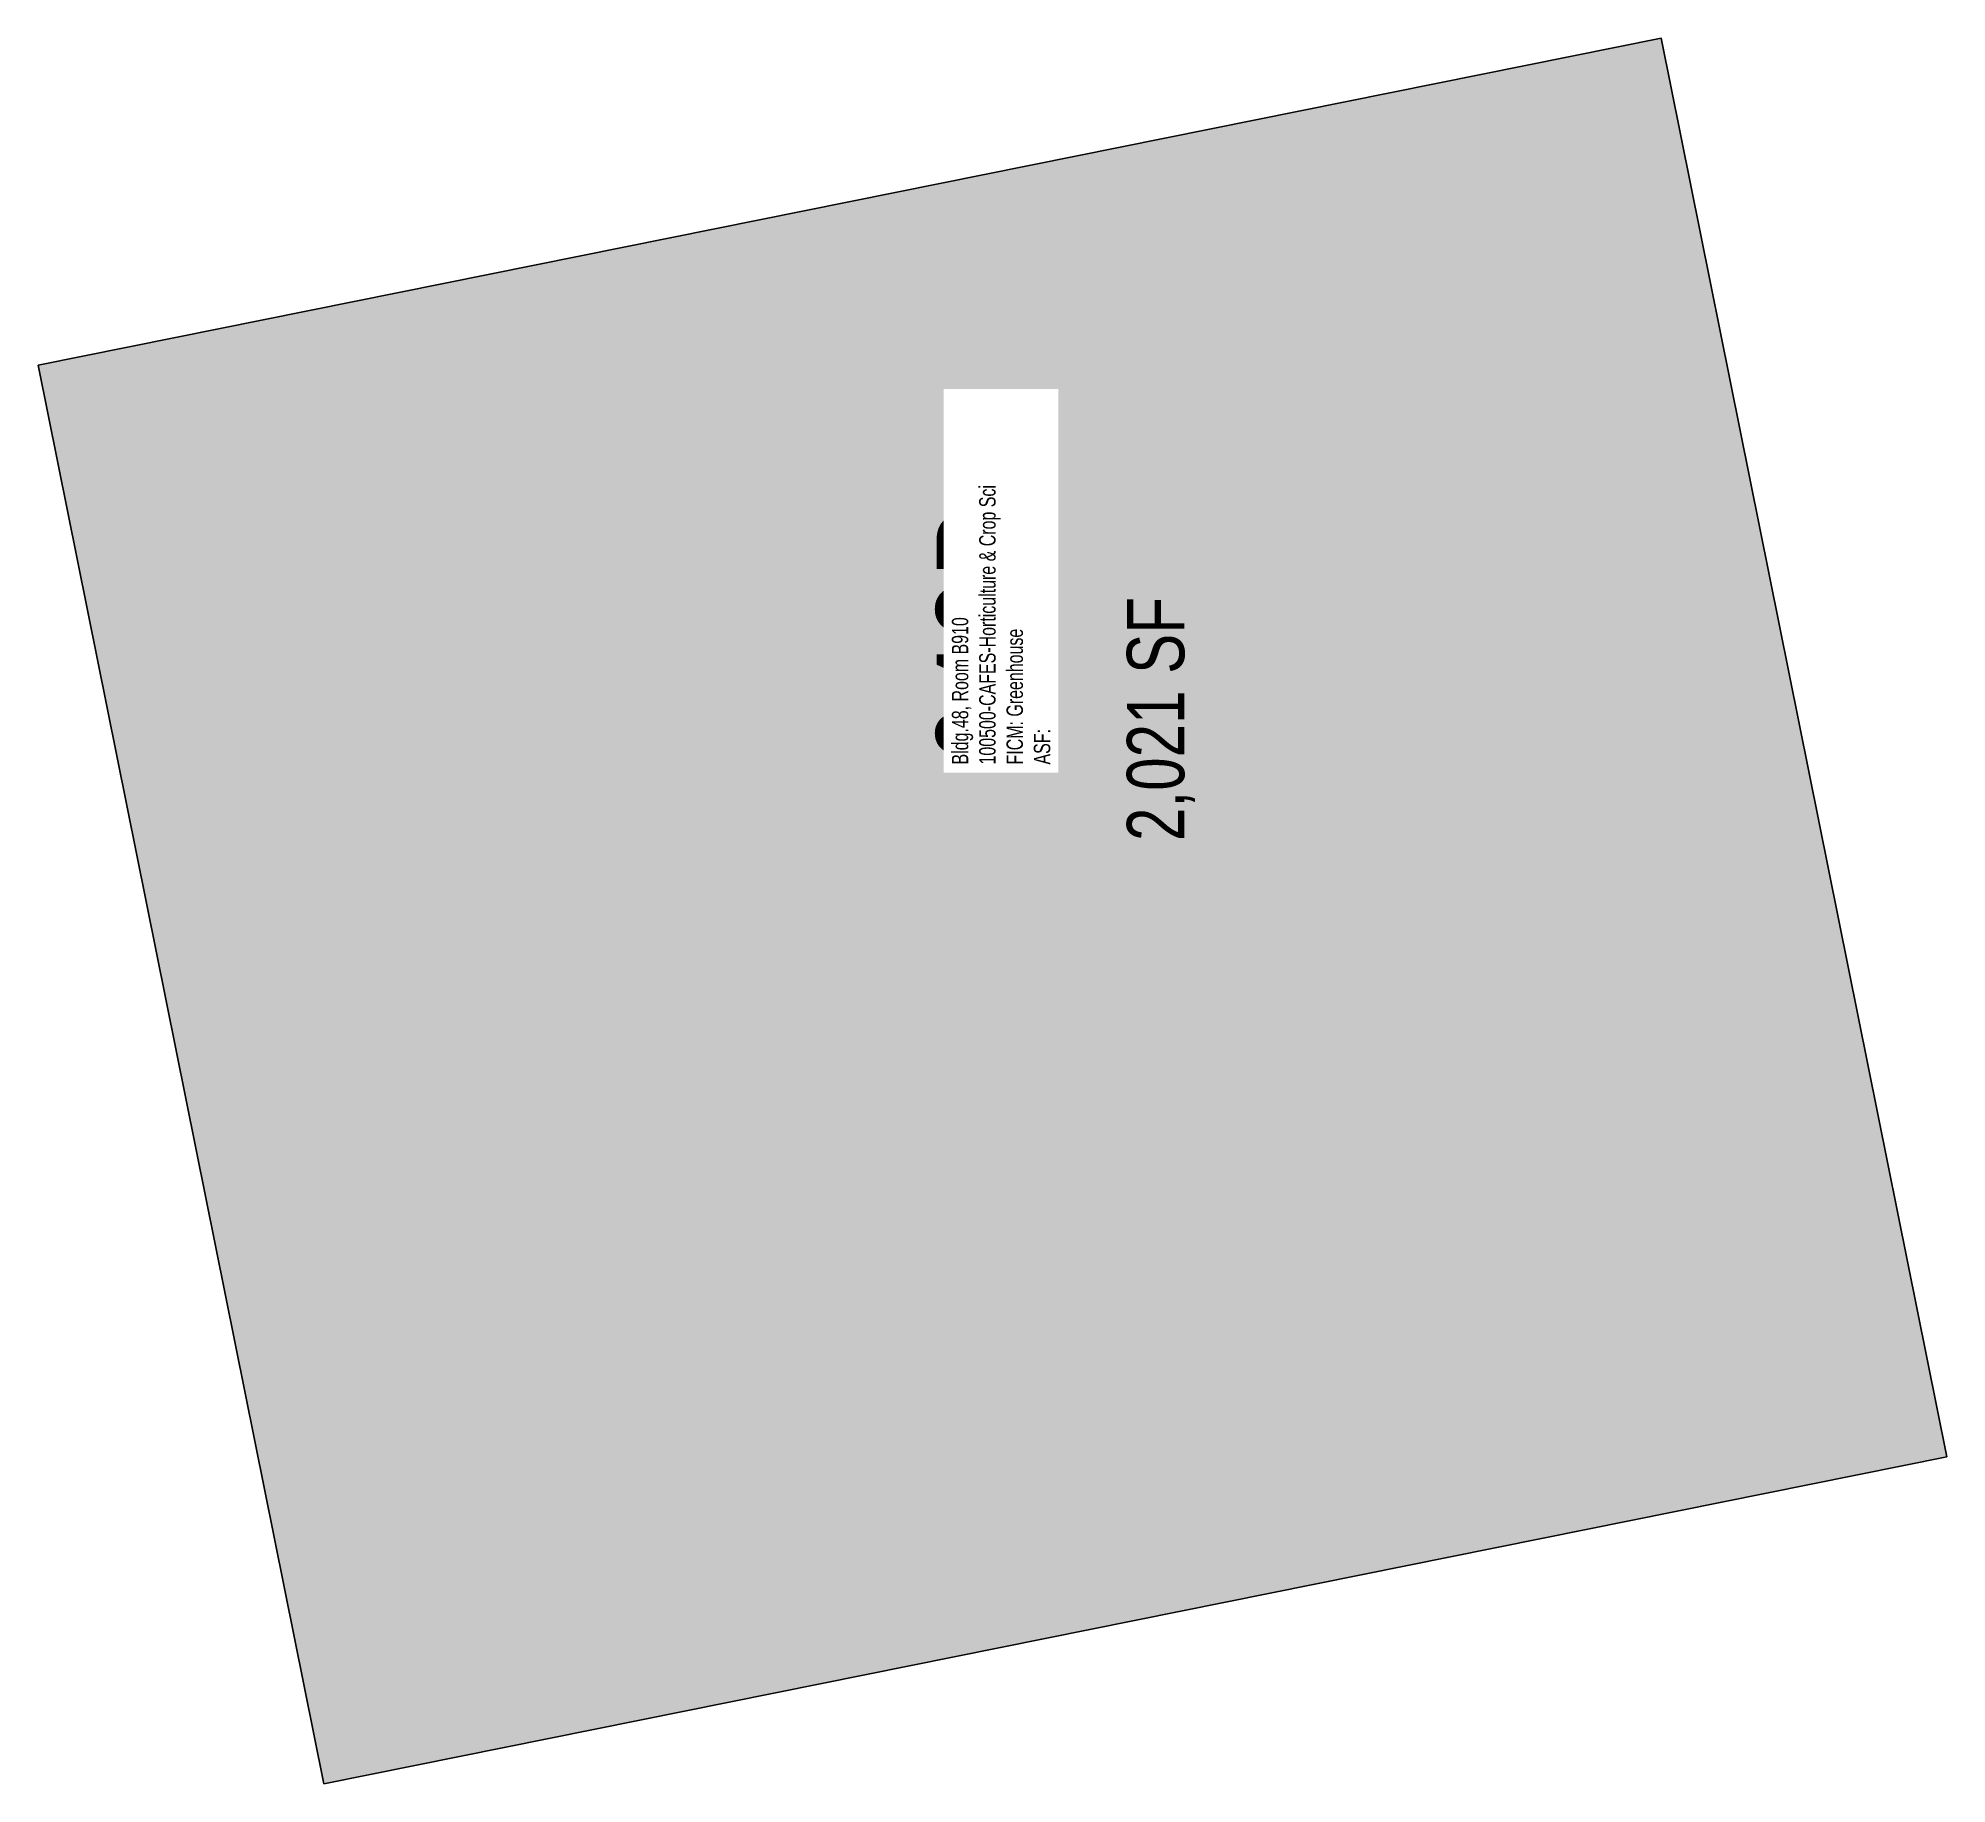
# Model space of a CAD drawing. Header units: inches. Extents: x 69204790 to 69205455, y 27713627 to 27714235.
import ezdxf
from ezdxf.enums import TextEntityAlignment as Align

# ---------------------------------------------------------------- set-up
doc = ezdxf.new("R2010")
doc.units = ezdxf.units.IN
doc.header["$MEASUREMENT"] = 0
for name, color, linetype in [('A-IDEN-RNUM', 7, 'Continuous'), ('A-IDEN-SNUM', 4, 'Continuous'), ('A-IDEN-VNUM', 4, 'Continuous'), ('A-WALL', 5, 'Continuous'), ('AREA-ASSIGN', 7, 'Continuous'), ('AREA-GROSS', 1, 'Continuous'), ('AREA-TEXT', 3, 'Continuous'), ('Rooms-Category-Color', 7, 'Continuous'), ('Rooms-College-Color', 7, 'Continuous'), ('Rooms-Department-Color', 7, 'Continuous'), ('Rooms-Division-Color', 7, 'Continuous'), ('Rooms-Information', 7, 'Continuous')]:
    doc.layers.add(name, color=color, linetype=linetype)
doc.styles.add('AREA', font='arial.ttf', dxfattribs={"width": 0.75, "height": 60})
doc.styles.add('ID', font='ARIALN.TTF', dxfattribs={"width": 0.85, "height": 0.25})
doc.styles.add('ROOMSNUMBER', font='TXT.SHX', dxfattribs={"height": 1})

msp = doc.modelspace()

# ---------------------------------------------------------------- hatches: boundary and pattern name
at = {"layer": 'Rooms-Category-Color', "true_color": 0xfbafa2}
msp.add_hatch(color=21, dxfattribs=at).paths.add_polyline_path([(69204789.78, 27714121.3), (69204889.37, 27713626.79), (69205455.02, 27713740.76), (69205355.47, 27714235.21)])
at = {"layer": 'Rooms-College-Color', "true_color": 0xadadad}
msp.add_hatch(color=253, dxfattribs=at).paths.add_polyline_path([(69204789.78, 27714121.3), (69204889.37, 27713626.79), (69205455.02, 27713740.76), (69205355.47, 27714235.21)])
at = {"layer": 'Rooms-Department-Color', "true_color": 0xe3c5e1}
msp.add_hatch(color=254, dxfattribs=at).paths.add_polyline_path([(69204789.78, 27714121.3), (69204889.37, 27713626.79), (69205455.02, 27713740.76), (69205355.47, 27714235.21)])
at = {"layer": 'Rooms-Division-Color', "true_color": 0xe3c5e1}
msp.add_hatch(color=254, dxfattribs=at).paths.add_polyline_path([(69204789.78, 27714121.3), (69204889.37, 27713626.79), (69205455.02, 27713740.76), (69205355.47, 27714235.21)])

# ---------------------------------------------------------------- linework, layer by layer
at = {"layer": 'A-WALL'}
msp.add_lwpolyline([(69204789.78, 27714121.3), (69205355.47, 27714235.21), (69205455.02, 27713740.76), (69204889.37, 27713626.79), (69204789.79, 27714121.3)], dxfattribs=at)
at = {"layer": 'AREA-ASSIGN'}
msp.add_lwpolyline([(69204789.78, 27714121.3), (69204889.37, 27713626.79), (69205455.02, 27713740.76), (69205355.47, 27714235.21)], close=True, dxfattribs=at)
at = {"layer": 'AREA-GROSS'}
msp.add_lwpolyline([(69204789.78, 27714121.3), (69204889.37, 27713626.79), (69205455.02, 27713740.76), (69205355.47, 27714235.21)], close=True, dxfattribs=at)

# ---------------------------------------------------------------- texts
at = {"layer": 'A-IDEN-RNUM', "style": 'ROOMSNUMBER'}
msp.add_text('0910-00', height=0.4, rotation=90, dxfattribs=at).set_placement((69205132.99, 27714024.11), align=Align.MIDDLE)
at = {"layer": 'A-IDEN-SNUM', "style": 'ROOMSNUMBER'}
msp.add_text('0480B91000', height=0.4, rotation=90, dxfattribs=at).set_placement((69205132.99, 27714024.11), align=Align.MIDDLE)
at = {"layer": 'A-IDEN-VNUM', "style": 'ID', "width": 0.85}
msp.add_text('048B', height=40, rotation=90, dxfattribs=at).set_placement((69205122.87, 27714027.54), align=Align.MIDDLE)
at = {"layer": 'AREA-TEXT', "style": 'AREA', "width": 0.75}
msp.add_text('2,021 SF', height=20, rotation=90, dxfattribs=at).set_placement((69205179.24, 27713997.92), align=Align.MIDDLE_CENTER)

# ---------------------------------------------------------------- next in the draw order: texts
at = {"layer": 'Rooms-Information', "insert": (69205142.61, 27713982.06), "char_height": 5.7143, "width": 128, "attachment_point": 7, "rotation": 90, "style": 'ID', "bg_fill": 3, "box_fill_scale": 1.5, "bg_fill_color": 256, "bg_fill_true_color": 13158600, "bg_fill_transparency": 0}
msp.add_mtext('Bldg.48, Room B910^M^J100500-CAFES-Horticulture & Crop Sci^M^JFICM: Greenhouse^M^JASF: ', dxfattribs=at)

doc.saveas('drawing.dxf')
